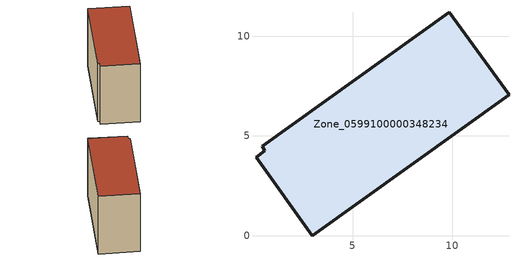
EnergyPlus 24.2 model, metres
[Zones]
Zone_0599100000348234
 floor ground (C_G): 0.15,3.93 0.59,4.26 0.46,4.47 9.85,11.2 12.83,7.06 2.97,0 z0
 wall outside (C_F): 2.97,0 12.83,7.06 9.85,11.2 0.46,4.47 0.59,4.26 0.15,3.93 2.97,0 z0:8.58
 roof outside (C_R): 0.59,4.26 0.15,3.93 2.97,0 12.83,7.06 9.85,11.2 0.46,4.47 z8.58
[BUILDING]
Pand.0599100000348234: North Axis=0; Terrain=City; Loads Convergence Tolerance Value=0.04; Temperature Convergence Tolerance Value=0.4; Solar Distribution=FullExterior; Maximum Number of Warmup Days=25; Minimum Number of Warmup Days=1
[Site:Location]
Rotterdam.The.Hague.AP_ZH_NLD Design_Conditions: Latitude=51.96; Longitude=4.45; Time Zone=1; Elevation=-4.5
[SITE:GROUNDTEMPERATURE:BUILDINGSURFACE]
18, 18, 18, 18, 18, 18, 18, 18, 18, 18, 18, 18
[MATERIAL] Thermal Absorptance=0.9; Solar Absorptance=0.7; Visible Absorptance=0.7
Name | Roughness | Thickness | Conductivity | Density | Specific Heat
G.TI.1992-2005 | MediumSmooth | 0.15 | 0.06 | 540 | 1210
F.TI.1992-2005 | Rough | 0.3 | 0.12 | 1920 | 840
R.TI.1992-2005 | MediumRough | 0.2 | 0.08 | 1500 | 1000
[CONSTRUCTION]
C_G: G.TI.1992-2005
C_F: F.TI.1992-2005
C_R: R.TI.1992-2005
[ZONE]
Zone_0599100000348234: Type=1; Multiplier=1; Ceiling Height=Autocalculate; Volume=Autocalculate; Floor Area=autocalculate; Part of Total Floor Area=Yes
[ZONEINFILTRATION:DESIGNFLOWRATE]
Infil_Zone_0599100000348234: Zone or ZoneList or Space or SpaceList=Zone_0599100000348234; Schedule=AlwaysOn; Design Flow Rate Calculation Method=Flow/Area; Flow Rate per Floor Area=0.0015; Constant Term Coefficient=1; Temperature Term Coefficient=0; Velocity Term Coefficient=0; Velocity Squared Term Coefficient=0
[HVACTEMPLATE:ZONE:IDEALLOADSAIRSYSTEM]
Zone_0599100000348234: Maximum Heating Supply Air Temperature=50; Minimum Cooling Supply Air Temperature=13; Maximum Heating Supply Air Humidity Ratio=0.0156; Minimum Cooling Supply Air Humidity Ratio=0.0077; Heating Limit=NoLimit; Cooling Limit=NoLimit; Dehumidification Control Type=ConstantSensibleHeatRatio; Cooling Sensible Heat Ratio=0.7; Dehumidification Setpoint=60; Humidification Control Type=None; Humidification Setpoint=30; Outdoor Air Method=None; Outdoor Air Flow Rate per Person=0.00944; Outdoor Air Flow Rate per Zone Floor Area=0; Outdoor Air Flow Rate per Zone=0; Demand Controlled Ventilation Type=None; Outdoor Air Economizer Type=NoEconomizer; Heat Recovery Type=None; Sensible Heat Recovery Effectiveness=0.7; Latent Heat Recovery Effectiveness=0.65
[ZONECONTROL:THERMOSTAT]
ThermostatControl_Zone_0599100000348234: Zone or ZoneList=Zone_0599100000348234; Control Type Schedule=DualSetpointControlType; Control 1=Thermostat_Zone_0599100000348234; Temperature Difference Between Cutout And Setpoint=0
[THERMOSTATSETPOINT:DUALSETPOINT]
Thermostat_Zone_0599100000348234: Heating Setpoint Temperature Schedule=HeatingSetpoint_Zone_0599100000348234; Cooling Setpoint Temperature Schedule=CoolingSetpoint_Zone_0599100000348234
[SCHEDULE:COMPACT]
HeatingSetpoint_Zone_0599100000348234: Through: 12/31, For: AllDays, Until: 24:00, 21
CoolingSetpoint_Zone_0599100000348234: Through: 12/31, For: AllDays, Until: 24:00, 24
DualSetpointControlType: Through: 12/31, For: AllDays, Until: 24:00, 4
AlwaysOn: Through: 12/31, For: AllDays, Until: 24:00, 1
